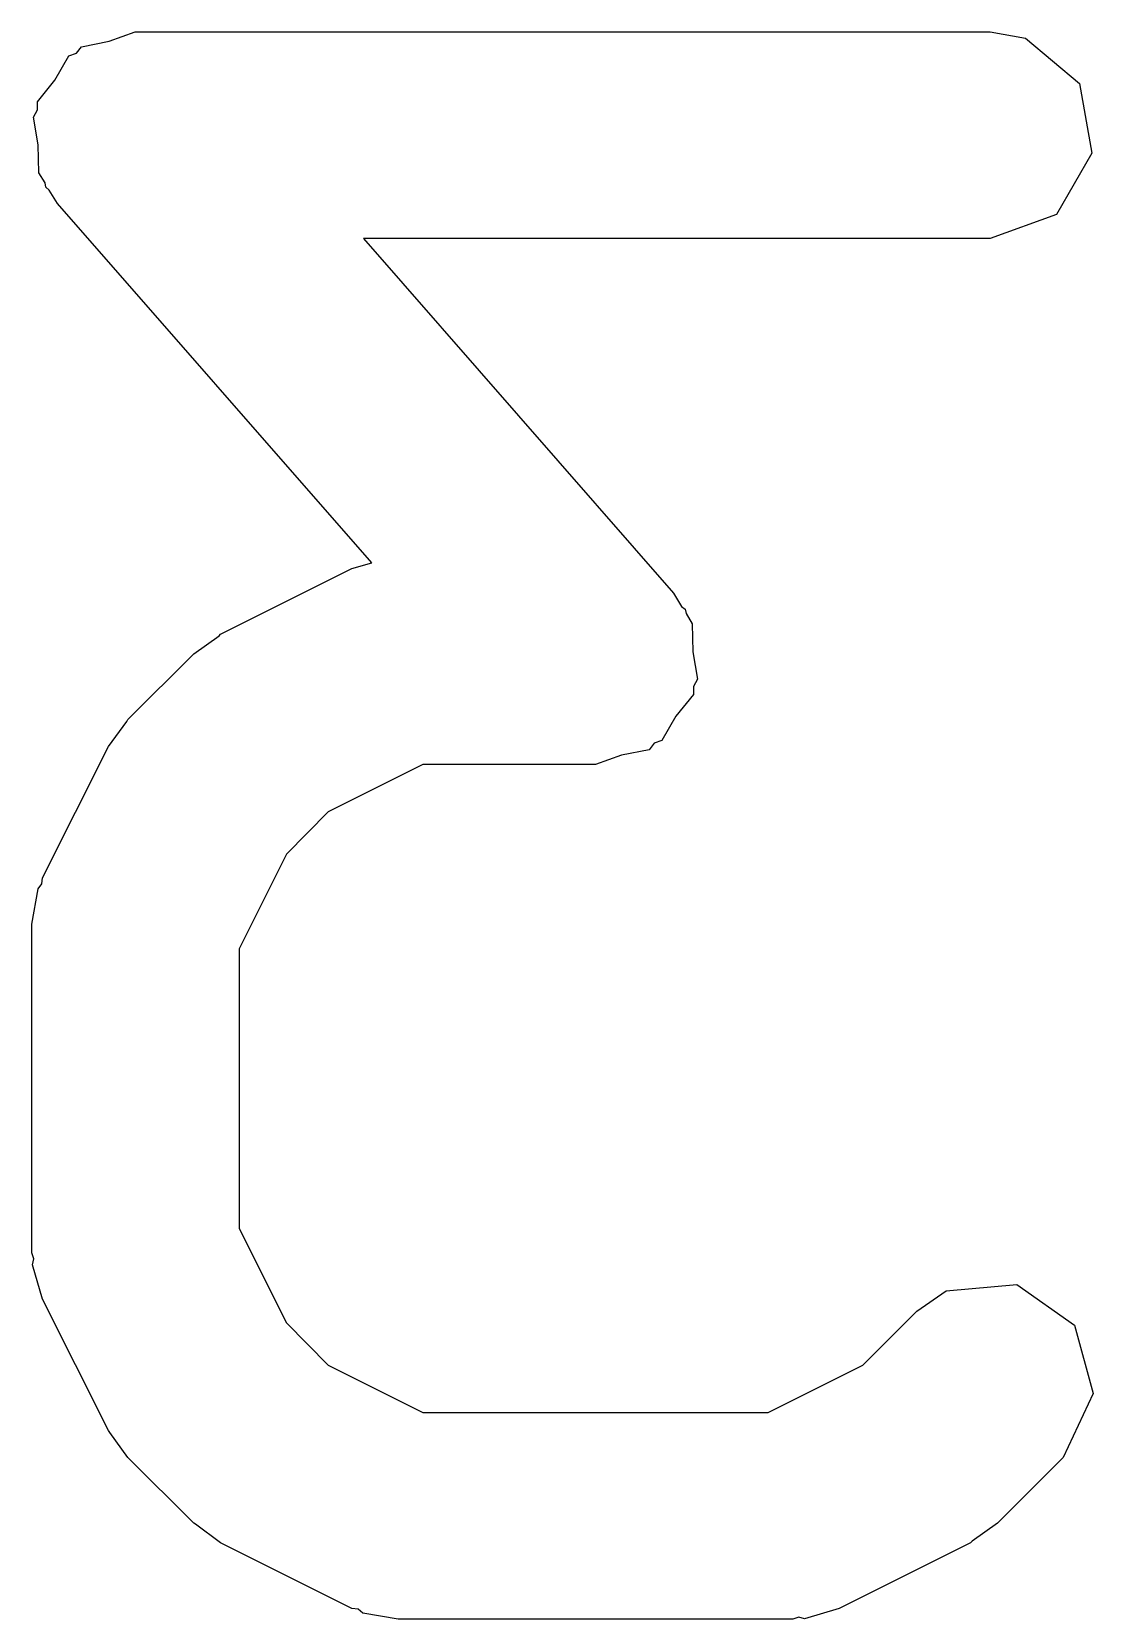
# Model space of a CAD drawing. Extents: x 0.6 to 14.8, y -4.9 to -0.7.
# Drawn here: x 3.37364 to 3.40391, y -4.26568 to -4.22041 of the extents above; entities that cross this region are included whole.
import ezdxf

# ---------------------------------------------------------------- set-up
doc = ezdxf.new("R2010")
doc.units = 0
doc.header["$MEASUREMENT"] = 0
doc.layers.add('BLACK', color=7, linetype='CONTINUOUS')

msp = doc.modelspace()

# ---------------------------------------------------------------- linework, layer by layer
at = {"layer": 'BLACK', "linetype": 'CONTINUOUS'}
for p, q in [((3.37585, -4.22068), (3.37659, -4.22041)), ((3.37659, -4.22041), (3.40097, -4.22041)), ((3.40097, -4.22041), (3.40198, -4.22059)), ((3.37492, -4.22102), (3.37506, -4.22084)), ((3.37506, -4.22084), (3.37585, -4.22068)), ((3.40198, -4.22059), (3.40352, -4.22189)), ((3.3743, -4.22179), (3.3747, -4.2211)), ((3.3747, -4.2211), (3.37492, -4.22102)), ((3.3738, -4.22241), (3.3743, -4.22179)), ((3.40352, -4.22189), (3.40387, -4.22387)), ((3.37369, -4.22285), (3.3738, -4.22264)), ((3.3738, -4.22264), (3.3738, -4.22241)), ((3.37382, -4.22363), (3.37369, -4.22285)), ((3.37384, -4.22443), (3.37382, -4.22363)), ((3.40387, -4.22387), (3.40286, -4.22562)), ((3.37402, -4.22472), (3.37384, -4.22443)), ((3.37404, -4.22484), (3.37402, -4.22472)), ((3.37414, -4.22493), (3.37404, -4.22484)), ((3.37437, -4.22531), (3.37414, -4.22493)), ((3.38334, -4.23555), (3.37437, -4.22531)), ((3.40286, -4.22562), (3.40097, -4.22631)), ((3.40097, -4.22631), (3.3831, -4.22631)), ((3.3831, -4.22631), (3.39194, -4.23642)), ((3.37902, -4.23759), (3.38277, -4.23572)), ((3.38277, -4.23572), (3.38334, -4.23555)), ((3.39194, -4.23642), (3.39217, -4.2368)), ((3.39217, -4.2368), (3.39227, -4.23688)), ((3.39227, -4.23688), (3.3923, -4.237)), ((3.3923, -4.237), (3.39247, -4.23729)), ((3.37826, -4.23815), (3.37898, -4.23764)), ((3.37898, -4.23764), (3.37902, -4.23759)), ((3.39247, -4.23729), (3.39249, -4.23809)), ((3.37638, -4.24002), (3.37826, -4.23815)), ((3.39249, -4.23809), (3.39262, -4.23887)), ((3.39262, -4.23887), (3.39251, -4.23908)), ((3.39251, -4.23908), (3.39251, -4.23931)), ((3.39251, -4.23931), (3.39201, -4.23993)), ((3.39201, -4.23993), (3.39161, -4.24062)), ((3.37583, -4.24079), (3.37635, -4.24008)), ((3.37635, -4.24008), (3.37638, -4.24002)), ((3.37395, -4.24454), (3.37583, -4.24079)), ((3.39125, -4.24089), (3.39046, -4.24104)), ((3.39139, -4.2407), (3.39125, -4.24089)), ((3.39161, -4.24062), (3.39139, -4.2407)), ((3.38479, -4.24131), (3.38209, -4.24266)), ((3.38972, -4.24131), (3.38479, -4.24131)), ((3.39046, -4.24104), (3.38972, -4.24131)), ((3.38209, -4.24266), (3.3809, -4.24386)), ((3.3809, -4.24386), (3.37955, -4.24656)), ((3.37364, -4.24586), (3.37382, -4.24485)), ((3.37382, -4.24485), (3.37393, -4.24471)), ((3.37393, -4.24471), (3.37395, -4.24454)), ((3.37364, -4.25523), (3.37364, -4.24586)), ((3.37955, -4.24656), (3.37955, -4.25454)), ((3.37955, -4.25454), (3.3809, -4.25723)), ((3.3737, -4.2554), (3.37364, -4.25523)), ((3.37366, -4.25557), (3.3737, -4.2554)), ((3.37395, -4.25655), (3.37366, -4.25557)), ((3.39972, -4.25631), (3.40173, -4.25613)), ((3.40173, -4.25613), (3.40338, -4.25729)), ((3.37583, -4.2603), (3.37395, -4.25655)), ((3.39888, -4.25689), (3.39972, -4.25631)), ((3.39734, -4.25843), (3.39888, -4.25689)), ((3.3809, -4.25723), (3.38209, -4.25843)), ((3.40338, -4.25729), (3.40391, -4.25924)), ((3.38209, -4.25843), (3.38479, -4.25978)), ((3.39464, -4.25978), (3.39734, -4.25843)), ((3.40391, -4.25924), (3.40305, -4.26107)), ((3.38479, -4.25978), (3.39464, -4.25978)), ((3.37587, -4.26035), (3.37583, -4.2603)), ((3.37638, -4.26107), (3.37587, -4.26035)), ((3.37826, -4.26294), (3.37638, -4.26107)), ((3.40305, -4.26107), (3.40118, -4.26294)), ((3.37831, -4.26297), (3.37826, -4.26294)), ((3.37902, -4.2635), (3.37831, -4.26297)), ((3.40118, -4.26294), (3.40046, -4.26345)), ((3.38277, -4.26537), (3.37902, -4.2635)), ((3.40041, -4.2635), (3.39666, -4.26537)), ((3.40046, -4.26345), (3.40041, -4.2635)), ((3.38295, -4.26539), (3.38277, -4.26537)), ((3.38308, -4.26551), (3.38295, -4.26539)), ((3.38409, -4.26568), (3.38308, -4.26551)), ((3.39534, -4.26568), (3.38409, -4.26568)), ((3.39551, -4.26562), (3.39534, -4.26568)), ((3.39568, -4.26567), (3.39551, -4.26562)), ((3.39666, -4.26537), (3.39568, -4.26567))]:
    msp.add_line(p, q, dxfattribs=at)

doc.saveas('drawing.dxf')
